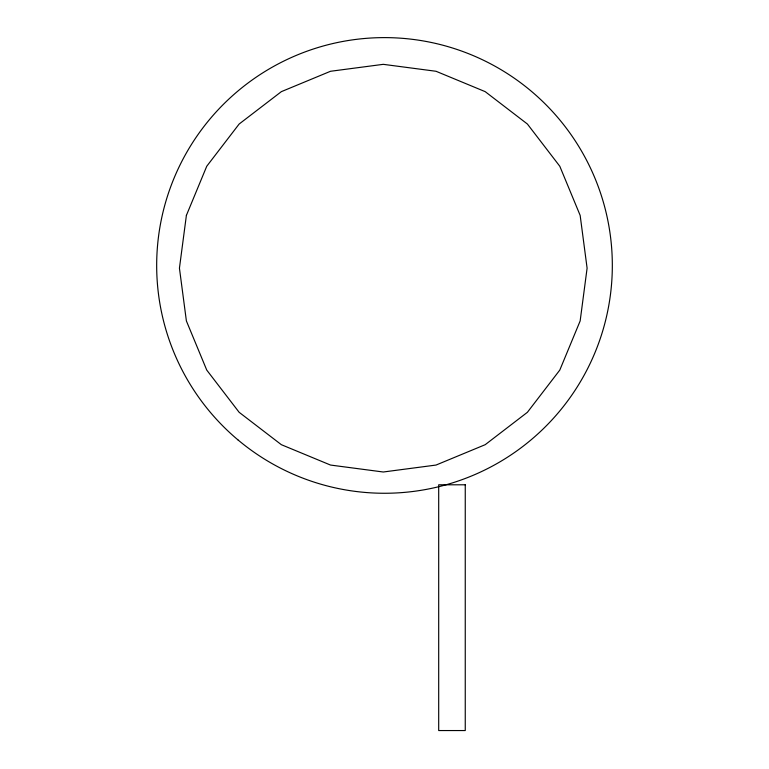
<?xml version="1.0" encoding="UTF-8"?>
<svg xmlns="http://www.w3.org/2000/svg" width="769" height="769" viewBox="0 0 769 769"><rect width="100%" height="100%" fill="white"/><g stroke="black" fill="none" stroke-linecap="round" stroke-linejoin="round"><path stroke-width="1.15" d="M186.386 215.407L179.437 268.17L186.386 320.923L206.746 370.081L239.14 412.299L281.358 444.693L330.516 465.053L383.27 472.003L436.033 465.053L485.191 444.693L527.399 412.299L559.794 370.081L580.162 320.923L587.103 268.17L580.162 215.407L559.794 166.248L527.399 124.03L485.191 91.646L436.033 71.277L383.27 64.336L330.516 71.277L281.358 91.646L239.14 124.03L206.746 166.248L186.386 215.407M465.255 484.797L438.695 484.797L438.695 730.55L465.255 730.55L465.255 484.797M237.842 439.791A227.835 227.835 0 0 0 608.817 305.274A227.835 227.835 0 0 0 306.841 51.254A227.835 227.835 0 0 0 237.842 439.791"/></g></svg>
